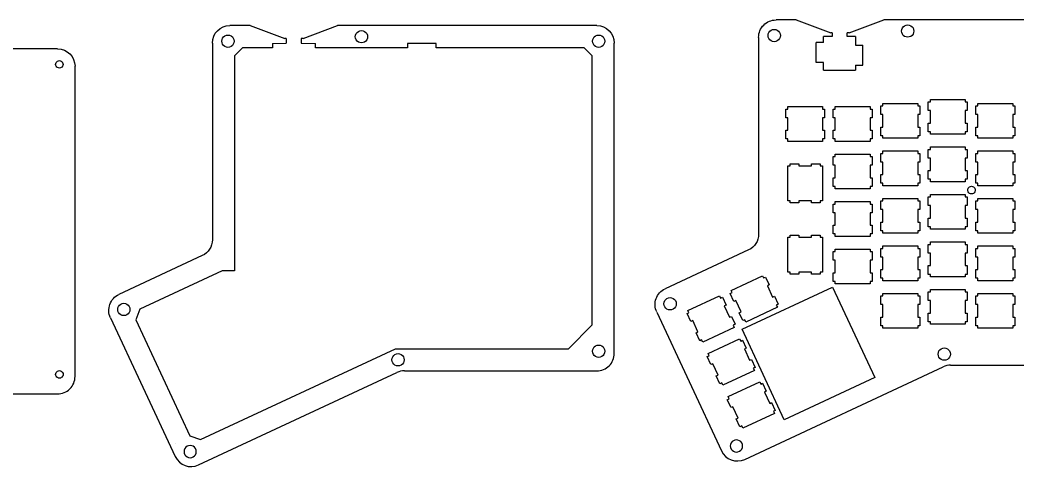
# Model space of a CAD drawing. Extents: x 20 to 1116, y 61 to 490.
# Drawn here: x 224.4 to 624, y 70.6 to 250.7 of the extents above; entities that cross this region are included whole.
import ezdxf

# ---------------------------------------------------------------- set-up
doc = ezdxf.new("R2010")
doc.units = 0
doc.layers.add('Layer_1', color=7, linetype='CONTINUOUS')

msp = doc.modelspace()

# ---------------------------------------------------------------- linework, layer by layer
at = {"layer": 'Layer_1', "color": 1}
for p, q in [((316.58021, 248.432384), (308.46721, 248.432384)), ((316.58021, 248.432384), (330.45991, 243.319364)), ((337.80331, 243.319364), (351.68301, 248.432384)), ((455.55401, 248.432384), (351.68301, 248.432384)), ((535.4874, 250.715798), (527.37444, 250.715698)), ((535.4874, 250.715798), (549.36709, 245.602778)), ((556.7105, 245.602778), (570.5902, 250.715798)), ((674.46124, 250.715698), (570.59024, 250.715698)), ((358.75958, 243.987384), (358.75958, 243.987384)), ((524.18354, 244.451828), (524.18354, 244.451828)), ((546.4242, 241.601998), (546.4242, 244.101998)), ((549.9242, 244.101998), (546.4242, 244.101998)), ((549.9242, 245.602778), (549.36709, 245.602778)), ((549.9242, 245.602778), (549.9242, 244.101998)), ((556.7105, 245.602778), (555.9242, 245.602778)), ((555.9242, 244.101998), (555.9242, 245.602778)), ((559.195, 244.101998), (555.9242, 244.101998)), ((559.195, 244.101998), (559.195, 240.559178)), ((577.66677, 246.270798), (577.66677, 246.270798)), ((301.46721, 241.432385), (301.46721, 162.54369)), ((305.27631, 242.168508), (305.27631, 242.168508)), ((325.6226, 241.320387), (331.017, 241.344387)), ((325.62261, 241.320384), (325.62261, 239.542384)), ((331.01702, 243.319364), (330.45991, 243.319364)), ((331.017, 243.319367), (331.017, 241.344387)), ((337.01701, 243.319367), (337.01701, 241.344387)), ((337.01701, 241.34439), (342.793, 241.32039)), ((337.80332, 243.319364), (337.01702, 243.319364)), ((342.79301, 239.542384), (342.79301, 241.320384)), ((391.15461, 241.320384), (379.64841, 241.320384)), ((379.64841, 241.320384), (379.64841, 239.542384)), ((391.15461, 239.542384), (391.15461, 241.320384)), ((453.82864, 242.168508), (453.82864, 242.168508)), ((462.55401, 117.00239), (462.55401, 241.432386)), ((520.37444, 243.715698), (520.37444, 164.82701)), ((543.42864, 233.642888), (543.42785, 241.601998)), ((546.4242, 241.601998), (543.42786, 241.601998)), ((559.195, 240.559178), (562.19134, 240.559178)), ((562.19055, 232.600068), (562.19134, 240.559178)), ((239.43384, 239.156886), (92.347042, 239.156886)), ((313.55761, 239.542384), (310.35721, 236.367384)), ((310.35721, 236.367384), (310.35721, 150.13439)), ((325.62261, 239.542384), (313.55761, 239.542384)), ((379.64841, 239.542384), (342.79301, 239.542384)), ((450.48901, 239.542384), (391.15461, 239.542384)), ((453.66401, 236.367384), (450.48901, 239.542384)), ((453.66401, 128.41739), (453.66401, 236.367384)), ((238.66996, 232.89301), (238.66996, 232.89301)), ((246.43384, 107.72689), (246.43384, 232.156887)), ((546.4242, 233.644808), (543.42864, 233.642808)), ((546.4242, 230.601998), (546.4242, 233.644808)), ((559.195, 232.601998), (559.195, 230.601998)), ((559.195, 232.601998), (562.19055, 232.599998)), ((546.42415, 230.601898), (559.19495, 230.601898)), ((532.0584, 215.968598), (546.0284, 215.968598)), ((532.0584, 214.988158), (532.0584, 215.968598)), ((546.0284, 215.968598), (546.0284, 214.988158)), ((551.1084, 215.968598), (565.0784, 215.968598)), ((551.1084, 214.988158), (551.1084, 215.968598)), ((565.0784, 215.968598), (565.0784, 214.988158)), ((569.3456, 212.760578), (569.3456, 216.260698)), ((569.3456, 216.260698), (570.1584, 216.260698)), ((570.1584, 217.241138), (584.1284, 217.241138)), ((570.1584, 216.260698), (570.1584, 217.241138)), ((584.1284, 217.241138), (584.1284, 216.260698)), ((584.1284, 216.260698), (584.9412, 216.260698)), ((584.9412, 216.260698), (584.9412, 212.760578)), ((588.3956, 214.358238), (588.3956, 217.858358)), ((588.3956, 217.858358), (589.2084, 217.858358)), ((589.2084, 218.838798), (603.1784, 218.838798)), ((589.2084, 217.858358), (589.2084, 218.838798)), ((603.1784, 218.838798), (603.1784, 217.858358)), ((603.1784, 217.858358), (603.9912, 217.858358)), ((603.9912, 217.858358), (603.9912, 214.358238)), ((607.4456, 212.760578), (607.4456, 216.260698)), ((607.4456, 216.260698), (608.2584, 216.260698)), ((608.2584, 217.241138), (622.2284, 217.241138)), ((608.2584, 216.260698), (608.2584, 217.241138)), ((622.2284, 217.241138), (622.2284, 216.260698)), ((622.2284, 216.260698), (623.0412, 216.260698)), ((623.0412, 216.260698), (623.0412, 212.760578)), ((531.2456, 211.488038), (531.2456, 214.988158)), ((531.2456, 214.988158), (532.0584, 214.988158)), ((546.0284, 214.988158), (546.8412, 214.988158)), ((546.8412, 214.988158), (546.8412, 211.488038)), ((550.2956, 211.488038), (550.2956, 214.988158)), ((550.2956, 214.988158), (551.1084, 214.988158)), ((565.0784, 214.988158), (565.8912, 214.988158)), ((565.8912, 214.988158), (565.8912, 211.488038)), ((570.1584, 212.760578), (569.3456, 212.760578)), ((570.1584, 207.751698), (570.1584, 212.760578)), ((584.9412, 212.760578), (584.1284, 212.760578)), ((584.1284, 212.760578), (584.1284, 207.751698)), ((589.2084, 214.358238), (588.3956, 214.358238)), ((589.2084, 209.349358), (589.2084, 214.358238)), ((603.9912, 214.358238), (603.1784, 214.358238)), ((603.1784, 214.358238), (603.1784, 209.349358)), ((608.2584, 212.760578), (607.4456, 212.760578)), ((608.2584, 207.751698), (608.2584, 212.760578)), ((623.0412, 212.760578), (622.2284, 212.760578)), ((622.2284, 212.760578), (622.2284, 207.751698)), ((532.0584, 211.488038), (531.2456, 211.488038)), ((532.0584, 206.479158), (532.0584, 211.488038)), ((546.8412, 211.488038), (546.0284, 211.488038)), ((546.0284, 211.488038), (546.0284, 206.479158)), ((551.1084, 211.488038), (550.2956, 211.488038)), ((551.1084, 206.479158), (551.1084, 211.488038)), ((565.8912, 211.488038), (565.0784, 211.488038)), ((565.0784, 211.488038), (565.0784, 206.479158)), ((588.3956, 205.849238), (588.3956, 209.349358)), ((588.3956, 209.349358), (589.2084, 209.349358)), ((603.1784, 209.349358), (603.9912, 209.349358)), ((603.9912, 209.349358), (603.9912, 205.849238)), ((531.2456, 202.979038), (531.2456, 206.479158)), ((531.2456, 206.479158), (532.0584, 206.479158)), ((546.0284, 206.479158), (546.8412, 206.479158)), ((546.8412, 206.479158), (546.8412, 202.979038)), ((550.2956, 202.979038), (550.2956, 206.479158)), ((550.2956, 206.479158), (551.1084, 206.479158)), ((565.0784, 206.479158), (565.8912, 206.479158)), ((565.8912, 206.479158), (565.8912, 202.979038)), ((569.3456, 204.251578), (569.3456, 207.751698)), ((569.3456, 207.751698), (570.1584, 207.751698)), ((570.1584, 204.251578), (569.3456, 204.251578)), ((570.1584, 203.271138), (570.1584, 204.251578)), ((584.1284, 207.751698), (584.9412, 207.751698)), ((584.9412, 204.251578), (584.1284, 204.251578)), ((584.1284, 204.251578), (584.1284, 203.271138)), ((584.9412, 207.751698), (584.9412, 204.251578)), ((589.2084, 205.849238), (588.3956, 205.849238)), ((589.2084, 204.868798), (589.2084, 205.849238)), ((603.1784, 204.868798), (589.2084, 204.868798)), ((603.9912, 205.849238), (603.1784, 205.849238)), ((603.1784, 205.849238), (603.1784, 204.868798)), ((607.4456, 204.251578), (607.4456, 207.751698)), ((607.4456, 207.751698), (608.2584, 207.751698)), ((608.2584, 204.251578), (607.4456, 204.251578)), ((608.2584, 203.271138), (608.2584, 204.251578)), ((622.2284, 207.751698), (623.0412, 207.751698)), ((623.0412, 204.251578), (622.2284, 204.251578)), ((622.2284, 204.251578), (622.2284, 203.271138)), ((623.0412, 207.751698), (623.0412, 204.251578)), ((532.0584, 202.979038), (531.2456, 202.979038)), ((532.0584, 201.998598), (532.0584, 202.979038)), ((546.0284, 201.998598), (532.0584, 201.998598)), ((546.8412, 202.979038), (546.0284, 202.979038)), ((546.0284, 202.979038), (546.0284, 201.998598)), ((551.1084, 202.979038), (550.2956, 202.979038)), ((551.1084, 201.998598), (551.1084, 202.979038)), ((565.0784, 201.998598), (551.1084, 201.998598)), ((565.8912, 202.979038), (565.0784, 202.979038)), ((565.0784, 202.979038), (565.0784, 201.998598)), ((584.1284, 203.271138), (570.1584, 203.271138)), ((622.2284, 203.271138), (608.2584, 203.271138)), ((550.2956, 192.44058), (550.2956, 195.9407)), ((550.2956, 195.9407), (551.1084, 195.9407)), ((551.1084, 196.92114), (565.0784, 196.92114)), ((551.1084, 195.9407), (551.1084, 196.92114)), ((565.0784, 196.92114), (565.0784, 195.9407)), ((565.0784, 195.9407), (565.8912, 195.9407)), ((565.8912, 195.9407), (565.8912, 192.44058)), ((569.3456, 193.71058), (569.3456, 197.210698)), ((569.3456, 197.210698), (570.1584, 197.210698)), ((570.1584, 198.191138), (584.1284, 198.191138)), ((570.1584, 197.210698), (570.1584, 198.191138)), ((584.1284, 198.191138), (584.1284, 197.210698)), ((584.1284, 197.210698), (584.9412, 197.210698)), ((584.9412, 197.210698), (584.9412, 193.71058)), ((588.3956, 195.30824), (588.3956, 198.808358)), ((588.3956, 198.808358), (589.2084, 198.808358)), ((589.2084, 199.788798), (603.1784, 199.788798)), ((589.2084, 198.808358), (589.2084, 199.788798)), ((603.1784, 199.788798), (603.1784, 198.808358)), ((603.1784, 198.808358), (603.9912, 198.808358)), ((603.9912, 198.808358), (603.9912, 195.30824)), ((607.4456, 193.71058), (607.4456, 197.210698)), ((607.4456, 197.210698), (608.2584, 197.210698)), ((608.2584, 198.191138), (622.2284, 198.191138)), ((608.2584, 197.210698), (608.2584, 198.191138)), ((622.2284, 198.191138), (622.2284, 197.210698)), ((622.2284, 197.210698), (623.0412, 197.210698)), ((623.0412, 197.210698), (623.0412, 193.71058)), ((532.0584, 178.18864), (532.0584, 192.15864)), ((532.0584, 192.15864), (533.03884, 192.15864)), ((533.03884, 192.15864), (533.03884, 192.97144)), ((533.03884, 192.97144), (536.53896, 192.97144)), ((536.53896, 192.97144), (536.53896, 192.15864)), ((536.53896, 192.15864), (541.54784, 192.15864)), ((541.54784, 192.15864), (541.54784, 192.97144)), ((541.54784, 192.97144), (545.04796, 192.97144)), ((545.04796, 192.97144), (545.04796, 192.15864)), ((545.04796, 192.15864), (546.0284, 192.15864)), ((546.0284, 192.15864), (546.0284, 178.18864)), ((551.1084, 192.44058), (550.2956, 192.44058)), ((551.1084, 187.4317), (551.1084, 192.44058)), ((565.8912, 192.44058), (565.0784, 192.44058)), ((565.0784, 192.44058), (565.0784, 187.4317)), ((570.1584, 193.71058), (569.3456, 193.71058)), ((570.1584, 188.7017), (570.1584, 193.71058)), ((584.9412, 193.71058), (584.1284, 193.71058)), ((584.1284, 193.71058), (584.1284, 188.7017)), ((589.2084, 195.30824), (588.3956, 195.30824)), ((589.2084, 190.29936), (589.2084, 195.30824)), ((603.9912, 195.30824), (603.1784, 195.30824)), ((603.1784, 195.30824), (603.1784, 190.29936)), ((608.2584, 193.71058), (607.4456, 193.71058)), ((608.2584, 188.7017), (608.2584, 193.71058)), ((623.0412, 193.71058), (622.2284, 193.71058)), ((622.2284, 193.71058), (622.2284, 188.7017)), ((569.3456, 185.20158), (569.3456, 188.7017)), ((569.3456, 188.7017), (570.1584, 188.7017)), ((584.1284, 188.7017), (584.9412, 188.7017)), ((584.9412, 188.7017), (584.9412, 185.20158)), ((588.3956, 186.79924), (588.3956, 190.29936)), ((588.3956, 190.29936), (589.2084, 190.29936)), ((603.1784, 190.29936), (603.9912, 190.29936)), ((603.9912, 190.29936), (603.9912, 186.79924)), ((607.4456, 185.20158), (607.4456, 188.7017)), ((607.4456, 188.7017), (608.2584, 188.7017)), ((622.2284, 188.7017), (623.0412, 188.7017)), ((623.0412, 188.7017), (623.0412, 185.20158)), ((550.2956, 183.93158), (550.2956, 187.4317)), ((550.2956, 187.4317), (551.1084, 187.4317)), ((551.1084, 183.93158), (550.2956, 183.93158)), ((551.1084, 182.95114), (551.1084, 183.93158)), ((565.0784, 187.4317), (565.8912, 187.4317)), ((565.8912, 183.93158), (565.0784, 183.93158)), ((565.0784, 183.93158), (565.0784, 182.95114)), ((565.8912, 187.4317), (565.8912, 183.93158)), ((570.1584, 185.20158), (569.3456, 185.20158)), ((570.1584, 184.22114), (570.1584, 185.20158)), ((584.1284, 184.22114), (570.1584, 184.22114)), ((584.9412, 185.20158), (584.1284, 185.20158)), ((584.1284, 185.20158), (584.1284, 184.22114)), ((589.2084, 186.79924), (588.3956, 186.79924)), ((589.2084, 185.8188), (589.2084, 186.79924)), ((603.1784, 185.8188), (589.2084, 185.8188)), ((603.9912, 186.79924), (603.1784, 186.79924)), ((603.1784, 186.79924), (603.1784, 185.8188)), ((608.2584, 185.20158), (607.4456, 185.20158)), ((608.2584, 184.22114), (608.2584, 185.20158)), ((622.2284, 184.22114), (608.2584, 184.22114)), ((623.0412, 185.20158), (622.2284, 185.20158)), ((622.2284, 185.20158), (622.2284, 184.22114)), ((565.0784, 182.95114), (551.1084, 182.95114)), ((589.2084, 180.7388), (603.1784, 180.7388)), ((589.2084, 179.75836), (589.2084, 180.7388)), ((603.1784, 180.7388), (603.1784, 179.75836)), ((604.169, 182.4914), (604.169, 182.4914)), ((533.03884, 178.18864), (532.0584, 178.18864)), ((533.03884, 177.37584), (533.03884, 178.18864)), ((536.53896, 177.37584), (533.03884, 177.37584)), ((541.54784, 178.18864), (536.53896, 178.18864)), ((536.53896, 178.18864), (536.53896, 177.37584)), ((541.54784, 177.37584), (541.54784, 178.18864)), ((545.04796, 177.37584), (541.54784, 177.37584)), ((546.0284, 178.18864), (545.04796, 178.18864)), ((545.04796, 178.18864), (545.04796, 177.37584)), ((550.2956, 173.39058), (550.2956, 176.8907)), ((550.2956, 176.8907), (551.1084, 176.8907)), ((551.1084, 177.87114), (565.0784, 177.87114)), ((551.1084, 176.8907), (551.1084, 177.87114)), ((565.0784, 177.87114), (565.0784, 176.8907)), ((565.0784, 176.8907), (565.8912, 176.8907)), ((565.8912, 176.8907), (565.8912, 173.39058)), ((569.3456, 174.66058), (569.3456, 178.1607)), ((569.3456, 178.1607), (570.1584, 178.1607)), ((570.1584, 179.14114), (584.1284, 179.14114)), ((570.1584, 178.1607), (570.1584, 179.14114)), ((584.1284, 179.14114), (584.1284, 178.1607)), ((584.1284, 178.1607), (584.9412, 178.1607)), ((584.9412, 178.1607), (584.9412, 174.66058)), ((588.3956, 176.25824), (588.3956, 179.75836)), ((588.3956, 179.75836), (589.2084, 179.75836)), ((589.2084, 176.25824), (588.3956, 176.25824)), ((589.2084, 171.24936), (589.2084, 176.25824)), ((603.1784, 179.75836), (603.9912, 179.75836)), ((603.9912, 176.25824), (603.1784, 176.25824)), ((603.1784, 176.25824), (603.1784, 171.24936)), ((603.9912, 179.75836), (603.9912, 176.25824)), ((607.4456, 174.66058), (607.4456, 178.1607)), ((607.4456, 178.1607), (608.2584, 178.1607)), ((608.2584, 179.14114), (622.2284, 179.14114)), ((608.2584, 178.1607), (608.2584, 179.14114)), ((622.2284, 179.14114), (622.2284, 178.1607)), ((622.2284, 178.1607), (623.0412, 178.1607)), ((623.0412, 178.1607), (623.0412, 174.66058)), ((551.1084, 173.39058), (550.2956, 173.39058)), ((551.1084, 168.3817), (551.1084, 173.39058)), ((565.8912, 173.39058), (565.0784, 173.39058)), ((565.0784, 173.39058), (565.0784, 168.3817)), ((570.1584, 174.66058), (569.3456, 174.66058)), ((570.1584, 169.6517), (570.1584, 174.66058)), ((584.9412, 174.66058), (584.1284, 174.66058)), ((584.1284, 174.66058), (584.1284, 169.6517)), ((608.2584, 174.66058), (607.4456, 174.66058)), ((608.2584, 169.6517), (608.2584, 174.66058)), ((623.0412, 174.66058), (622.2284, 174.66058)), ((622.2284, 174.66058), (622.2284, 169.6517)), ((550.2956, 164.88158), (550.2956, 168.3817)), ((550.2956, 168.3817), (551.1084, 168.3817)), ((565.0784, 168.3817), (565.8912, 168.3817)), ((565.8912, 168.3817), (565.8912, 164.88158)), ((569.3456, 166.15158), (569.3456, 169.6517)), ((569.3456, 169.6517), (570.1584, 169.6517)), ((584.1284, 169.6517), (584.9412, 169.6517)), ((584.9412, 169.6517), (584.9412, 166.15158)), ((588.3956, 167.74924), (588.3956, 171.24936)), ((588.3956, 171.24936), (589.2084, 171.24936)), ((603.1784, 171.24936), (603.9912, 171.24936)), ((603.9912, 171.24936), (603.9912, 167.74924)), ((607.4456, 166.15158), (607.4456, 169.6517)), ((607.4456, 169.6517), (608.2584, 169.6517)), ((622.2284, 169.6517), (623.0412, 169.6517)), ((623.0412, 169.6517), (623.0412, 166.15158)), ((533.03884, 163.58364), (533.03884, 164.39644)), ((533.03884, 164.39644), (536.53896, 164.39644)), ((536.53896, 164.39644), (536.53896, 163.58364)), ((541.54784, 163.58364), (541.54784, 164.39644)), ((541.54784, 164.39644), (545.04796, 164.39644)), ((545.04796, 164.39644), (545.04796, 163.58364)), ((551.1084, 164.88158), (550.2956, 164.88158)), ((551.1084, 163.90114), (551.1084, 164.88158)), ((565.0784, 163.90114), (551.1084, 163.90114)), ((565.8912, 164.88158), (565.0784, 164.88158)), ((565.0784, 164.88158), (565.0784, 163.90114)), ((570.1584, 166.15158), (569.3456, 166.15158)), ((570.1584, 165.17114), (570.1584, 166.15158)), ((584.1284, 165.17114), (570.1584, 165.17114)), ((584.9412, 166.15158), (584.1284, 166.15158)), ((584.1284, 166.15158), (584.1284, 165.17114)), ((589.2084, 167.74924), (588.3956, 167.74924)), ((589.2084, 166.7688), (589.2084, 167.74924)), ((603.1784, 166.7688), (589.2084, 166.7688)), ((603.9912, 167.74924), (603.1784, 167.74924)), ((603.1784, 167.74924), (603.1784, 166.7688)), ((608.2584, 166.15158), (607.4456, 166.15158)), ((608.2584, 165.17114), (608.2584, 166.15158)), ((622.2284, 165.17114), (608.2584, 165.17114)), ((623.0412, 166.15158), (622.2284, 166.15158)), ((622.2284, 166.15158), (622.2284, 165.17114)), ((532.0584, 149.61364), (532.0584, 163.58364)), ((532.0584, 163.58364), (533.03884, 163.58364)), ((536.53896, 163.58364), (541.54784, 163.58364)), ((545.04796, 163.58364), (546.0284, 163.58364)), ((546.0284, 163.58364), (546.0284, 149.61364)), ((570.1584, 160.09114), (584.1284, 160.09114)), ((570.1584, 159.1107), (570.1584, 160.09114)), ((584.1284, 160.09114), (584.1284, 159.1107)), ((588.3956, 157.20824), (588.3956, 160.70836)), ((588.3956, 160.70836), (589.2084, 160.70836)), ((589.2084, 161.6888), (603.1784, 161.6888)), ((589.2084, 160.70836), (589.2084, 161.6888)), ((603.1784, 161.6888), (603.1784, 160.70836)), ((603.1784, 160.70836), (603.9912, 160.70836)), ((603.9912, 160.70836), (603.9912, 157.20824)), ((608.2584, 160.09114), (622.2284, 160.09114)), ((608.2584, 159.1107), (608.2584, 160.09114)), ((622.2284, 160.09114), (622.2284, 159.1107)), ((297.42533, 156.19944), (264.0151, 140.62132)), ((516.33256, 158.48276), (482.92233, 142.90464)), ((550.2956, 154.34058), (550.2956, 157.8407)), ((550.2956, 157.8407), (551.1084, 157.8407)), ((551.1084, 158.82114), (565.0784, 158.82114)), ((551.1084, 157.8407), (551.1084, 158.82114)), ((565.0784, 158.82114), (565.0784, 157.8407)), ((565.0784, 157.8407), (565.8912, 157.8407)), ((565.8912, 157.8407), (565.8912, 154.34058)), ((569.3456, 155.61058), (569.3456, 159.1107)), ((569.3456, 159.1107), (570.1584, 159.1107)), ((584.1284, 159.1107), (584.9412, 159.1107)), ((584.9412, 159.1107), (584.9412, 155.61058)), ((589.2084, 157.20824), (588.3956, 157.20824)), ((589.2084, 152.19936), (589.2084, 157.20824)), ((603.9912, 157.20824), (603.1784, 157.20824)), ((603.1784, 157.20824), (603.1784, 152.19936)), ((607.4456, 155.61058), (607.4456, 159.1107)), ((607.4456, 159.1107), (608.2584, 159.1107)), ((622.2284, 159.1107), (623.0412, 159.1107)), ((623.0412, 159.1107), (623.0412, 155.61058)), ((551.1084, 154.34058), (550.2956, 154.34058)), ((551.1084, 149.3317), (551.1084, 154.34058)), ((565.8912, 154.34058), (565.0784, 154.34058)), ((565.0784, 154.34058), (565.0784, 149.3317)), ((570.1584, 155.61058), (569.3456, 155.61058)), ((570.1584, 150.6017), (570.1584, 155.61058)), ((584.9412, 155.61058), (584.1284, 155.61058)), ((584.1284, 155.61058), (584.1284, 150.6017)), ((588.3956, 148.69924), (588.3956, 152.19936)), ((588.3956, 152.19936), (589.2084, 152.19936)), ((603.1784, 152.19936), (603.9912, 152.19936)), ((603.9912, 152.19936), (603.9912, 148.69924)), ((608.2584, 155.61058), (607.4456, 155.61058)), ((608.2584, 150.6017), (608.2584, 155.61058)), ((623.0412, 155.61058), (622.2284, 155.61058)), ((622.2284, 155.61058), (622.2284, 150.6017)), ((305.45501, 150.13439), (272.36389, 134.70389)), ((310.35721, 150.13439), (305.45501, 150.13439)), ((509.33302, 142.24256), (521.99492, 148.14806)), ((521.99492, 148.14806), (522.40894, 147.25906)), ((533.03884, 149.61364), (532.0584, 149.61364)), ((533.03884, 148.80084), (533.03884, 149.61364)), ((536.53896, 148.80084), (533.03884, 148.80084)), ((541.54784, 149.61364), (536.53896, 149.61364)), ((536.53896, 149.61364), (536.53896, 148.80084)), ((541.54784, 148.80084), (541.54784, 149.61364)), ((545.04796, 148.80084), (541.54784, 148.80084)), ((546.0284, 149.61364), (545.04796, 149.61364)), ((545.04796, 149.61364), (545.04796, 148.80084)), ((550.2956, 145.83158), (550.2956, 149.3317)), ((550.2956, 149.3317), (551.1084, 149.3317)), ((565.0784, 149.3317), (565.8912, 149.3317)), ((565.8912, 149.3317), (565.8912, 145.83158)), ((569.3456, 147.10158), (569.3456, 150.6017)), ((569.3456, 150.6017), (570.1584, 150.6017)), ((584.1284, 150.6017), (584.9412, 150.6017)), ((584.9412, 150.6017), (584.9412, 147.10158)), ((589.2084, 148.69924), (588.3956, 148.69924)), ((589.2084, 147.7188), (589.2084, 148.69924)), ((603.9912, 148.69924), (603.1784, 148.69924)), ((603.1784, 148.69924), (603.1784, 147.7188)), ((607.4456, 147.10158), (607.4456, 150.6017)), ((607.4456, 150.6017), (608.2584, 150.6017)), ((622.2284, 150.6017), (623.0412, 150.6017)), ((623.0412, 150.6017), (623.0412, 147.10158)), ((522.40894, 147.25906), (523.14554, 147.60196)), ((523.14554, 147.60196), (524.62636, 144.4295)), ((524.62636, 144.4295), (523.88976, 144.0866)), ((523.88976, 144.0866), (526.00558, 139.54762)), ((551.1084, 145.83158), (550.2956, 145.83158)), ((551.1084, 144.85114), (551.1084, 145.83158)), ((565.0784, 144.85114), (551.1084, 144.85114)), ((565.8912, 145.83158), (565.0784, 145.83158)), ((565.0784, 145.83158), (565.0784, 144.85114)), ((570.1584, 147.10158), (569.3456, 147.10158)), ((570.1584, 146.12114), (570.1584, 147.10158)), ((584.1284, 146.12114), (570.1584, 146.12114)), ((584.9412, 147.10158), (584.1284, 147.10158)), ((584.1284, 147.10158), (584.1284, 146.12114)), ((603.1784, 147.7188), (589.2084, 147.7188)), ((608.2584, 147.10158), (607.4456, 147.10158)), ((608.2584, 146.12114), (608.2584, 147.10158)), ((622.2284, 146.12114), (608.2584, 146.12114)), ((623.0412, 147.10158), (622.2284, 147.10158)), ((622.2284, 147.10158), (622.2284, 146.12114)), ((492.06864, 134.1933), (504.73054, 140.0988)), ((504.73054, 140.0988), (505.14456, 139.2098)), ((509.01298, 141.01066), (509.74958, 141.35356)), ((510.49126, 137.8382), (509.01298, 141.01066)), ((509.74958, 141.35356), (509.33302, 142.24256)), ((513.788325, 126.658971), (550.040636, 143.563701)), ((526.00558, 139.54762), (526.74218, 139.89052)), ((526.74218, 139.89052), (528.22046, 136.71806)), ((550.040636, 143.563701), (566.945367, 107.31139)), ((569.3456, 136.56058), (569.3456, 140.0607)), ((569.3456, 140.0607), (570.1584, 140.0607)), ((570.1584, 141.04114), (584.1284, 141.04114)), ((570.1584, 140.0607), (570.1584, 141.04114)), ((584.1284, 141.04114), (584.1284, 140.0607)), ((584.1284, 140.0607), (584.9412, 140.0607)), ((584.9412, 140.0607), (584.9412, 136.56058)), ((588.3956, 138.15824), (588.3956, 141.65836)), ((588.3956, 141.65836), (589.2084, 141.65836)), ((589.2084, 142.6388), (603.1784, 142.6388)), ((589.2084, 141.65836), (589.2084, 142.6388)), ((603.1784, 142.6388), (603.1784, 141.65836)), ((603.1784, 141.65836), (603.9912, 141.65836)), ((603.9912, 141.65836), (603.9912, 138.15824)), ((607.4456, 136.56058), (607.4456, 140.0607)), ((607.4456, 140.0607), (608.2584, 140.0607)), ((608.2584, 141.04114), (622.2284, 141.04114)), ((608.2584, 140.0607), (608.2584, 141.04114)), ((622.2284, 141.04114), (622.2284, 140.0607)), ((622.2284, 140.0607), (623.0412, 140.0607)), ((623.0412, 140.0607), (623.0412, 136.56058)), ((482.44158, 136.91619), (482.44158, 136.91619)), ((505.14456, 139.2098), (505.88116, 139.5527)), ((505.88116, 139.5527), (507.36198, 136.38024)), ((507.36198, 136.38024), (506.62538, 136.03734)), ((506.62538, 136.03734), (508.7412, 131.49836)), ((511.22786, 138.1811), (510.49126, 137.8382)), ((513.34368, 133.64212), (511.22786, 138.1811)), ((528.22046, 136.71806), (527.48386, 136.37516)), ((527.48386, 136.37516), (527.90042, 135.48616)), ((570.1584, 136.56058), (569.3456, 136.56058)), ((570.1584, 131.5517), (570.1584, 136.56058)), ((584.9412, 136.56058), (584.1284, 136.56058)), ((584.1284, 136.56058), (584.1284, 131.5517)), ((589.2084, 138.15824), (588.3956, 138.15824)), ((589.2084, 133.14936), (589.2084, 138.15824)), ((603.9912, 138.15824), (603.1784, 138.15824)), ((603.1784, 138.15824), (603.1784, 133.14936)), ((608.2584, 136.56058), (607.4456, 136.56058)), ((608.2584, 131.5517), (608.2584, 136.56058)), ((623.0412, 136.56058), (622.2284, 136.56058)), ((622.2284, 136.56058), (622.2284, 131.5517)), ((263.53435, 134.63287), (263.53435, 134.63287)), ((272.36389, 134.70389), (270.82719, 130.48495)), ((479.5351, 133.57418), (505.49949, 77.8929)), ((491.7486, 132.9614), (492.4852, 133.3043)), ((493.22688, 129.78894), (491.7486, 132.9614)), ((492.4852, 133.3043), (492.06864, 134.1933)), ((512.60708, 133.29922), (513.34368, 133.64212)), ((514.0879, 130.12676), (512.60708, 133.29922)), ((527.90042, 135.48616), (515.23852, 129.58066)), ((588.3956, 129.64924), (588.3956, 133.14936)), ((588.3956, 133.14936), (589.2084, 133.14936)), ((603.1784, 133.14936), (603.9912, 133.14936)), ((603.9912, 133.14936), (603.9912, 129.64924)), ((260.62905, 131.31876), (286.59344, 75.63748)), ((270.82719, 130.48495), (292.51117, 83.98263)), ((444.13901, 118.89239), (453.66401, 128.41739)), ((493.96348, 130.13184), (493.22688, 129.78894)), ((496.0793, 125.59286), (493.96348, 130.13184)), ((508.7412, 131.49836), (509.4778, 131.84126)), ((509.4778, 131.84126), (510.95608, 128.6688)), ((510.95608, 128.6688), (510.21948, 128.3259)), ((510.21948, 128.3259), (510.63604, 127.4369)), ((514.8245, 130.46966), (514.0879, 130.12676)), ((515.23852, 129.58066), (514.8245, 130.46966)), ((569.3456, 128.05158), (569.3456, 131.5517)), ((569.3456, 131.5517), (570.1584, 131.5517)), ((570.1584, 128.05158), (569.3456, 128.05158)), ((570.1584, 127.07114), (570.1584, 128.05158)), ((584.1284, 131.5517), (584.9412, 131.5517)), ((584.9412, 128.05158), (584.1284, 128.05158)), ((584.1284, 128.05158), (584.1284, 127.07114)), ((584.9412, 131.5517), (584.9412, 128.05158)), ((589.2084, 129.64924), (588.3956, 129.64924)), ((589.2084, 128.6688), (589.2084, 129.64924)), ((603.1784, 128.6688), (589.2084, 128.6688)), ((603.9912, 129.64924), (603.1784, 129.64924)), ((603.1784, 129.64924), (603.1784, 128.6688)), ((607.4456, 128.05158), (607.4456, 131.5517)), ((607.4456, 131.5517), (608.2584, 131.5517)), ((608.2584, 128.05158), (607.4456, 128.05158)), ((608.2584, 127.07114), (608.2584, 128.05158)), ((622.2284, 131.5517), (623.0412, 131.5517)), ((623.0412, 128.05158), (622.2284, 128.05158)), ((622.2284, 128.05158), (622.2284, 127.07114)), ((623.0412, 131.5517), (623.0412, 128.05158)), ((495.3427, 125.24996), (496.0793, 125.59286)), ((496.82352, 122.0775), (495.3427, 125.24996)), ((510.63604, 127.4369), (497.97414, 121.5314)), ((530.693055, 90.406659), (513.788325, 126.658971)), ((584.1284, 127.07114), (570.1584, 127.07114)), ((622.2284, 127.07114), (608.2584, 127.07114)), ((497.56012, 122.4204), (496.82352, 122.0775)), ((497.97414, 121.5314), (497.56012, 122.4204)), ((500.1179, 116.92892), (512.7798, 122.83442)), ((512.7798, 122.83442), (513.19382, 121.94542)), ((513.19382, 121.94542), (513.93042, 122.28832)), ((513.93042, 122.28832), (515.41124, 119.11586)), ((296.73011, 82.44847), (374.89861, 118.89239)), ((374.89861, 118.89239), (444.13901, 118.89239)), ((453.8306, 117.85376), (453.8306, 117.85376)), ((499.79786, 115.69702), (500.53446, 116.03992)), ((500.53446, 116.03992), (500.1179, 116.92892)), ((515.41124, 119.11586), (514.67464, 118.77296)), ((514.67464, 118.77296), (516.79046, 114.23398)), ((592.33023, 116.7307), (592.33023, 116.7307)), ((373.423, 114.44739), (373.423, 114.44739)), ((501.27614, 112.52456), (499.79786, 115.69702)), ((502.01274, 112.86746), (501.27614, 112.52456)), ((504.12856, 108.32848), (502.01274, 112.86746)), ((516.79046, 114.23398), (517.52706, 114.57688)), ((517.52706, 114.57688), (519.00534, 111.40442)), ((597.32726, 112.25781), (674.46005, 112.25781)), ((238.66997, 108.57826), (238.66997, 108.57826)), ((295.89542, 72.25139), (375.4634, 109.34678)), ((378.42121, 110.00239), (455.554, 110.00239)), ((503.39196, 107.98558), (504.12856, 108.32848)), ((504.87278, 104.81312), (503.39196, 107.98558)), ((518.6853, 110.17252), (506.0234, 104.26702)), ((514.80147, 74.50682), (594.36945, 111.6022)), ((519.00534, 111.40442), (518.26874, 111.06152)), ((518.26874, 111.06152), (518.6853, 110.17252)), ((505.60938, 105.15602), (504.87278, 104.81312)), ((506.0234, 104.26702), (505.60938, 105.15602)), ((508.1697, 99.662), (520.8316, 105.5675)), ((520.8316, 105.5675), (521.24562, 104.6785)), ((521.24562, 104.6785), (521.98222, 105.0214)), ((521.98222, 105.0214), (523.46304, 101.84894)), ((566.945367, 107.31139), (530.693055, 90.406659)), ((162.30105, 100.72689), (239.43384, 100.72689)), ((523.46304, 101.84894), (522.72644, 101.50604)), ((522.72644, 101.50604), (524.84226, 96.96705)), ((507.84966, 98.43009), (508.58626, 98.77299)), ((509.32794, 95.25763), (507.84966, 98.43009)), ((508.58626, 98.77299), (508.1697, 99.662)), ((524.84226, 96.96705), (525.57886, 97.30995)), ((525.57886, 97.30995), (527.05714, 94.13749)), ((510.06454, 95.60053), (509.32794, 95.25763)), ((512.18036, 91.06155), (510.06454, 95.60053)), ((526.7371, 92.90559), (514.0752, 87.00009)), ((527.05714, 94.13749), (526.32054, 93.79459)), ((526.32054, 93.79459), (526.7371, 92.90559)), ((511.44376, 90.71865), (512.18036, 91.06155)), ((512.92458, 87.54619), (511.44376, 90.71865)), ((292.51117, 83.98263), (296.73011, 82.44847)), ((513.66118, 87.88909), (512.92458, 87.54619)), ((514.0752, 87.00009), (513.66118, 87.88909)), ((286.55401, 80.7344), (286.55401, 80.7344)), ((286.55401, 80.7344), (286.55401, 80.7344)), ((286.55401, 80.7344), (286.55401, 80.7344)), ((295.0429, 77.61679), (295.0429, 77.61679)), ((513.94895, 79.87222), (513.94895, 79.87222))]:
    msp.add_line(p, q, dxfattribs=at)
for points in [[(301.46721, 241.432385), (301.467211, 245.298378), (304.601217, 248.432384), (308.46721, 248.432384)], [(455.55401, 248.432384), (459.420003, 248.432384), (462.55401, 245.298378), (462.55401, 241.432385)], [(520.37444, 243.715698), (520.37444, 245.572214), (521.111938, 247.352691), (522.424693, 248.665446)], [(522.424693, 248.665446), (523.737447, 249.9782), (525.517925, 250.715698), (527.37444, 250.715698)], [(577.66677, 246.270798), (577.664361, 247.151678), (578.132923, 247.966677), (578.895388, 248.407814)], [(578.895388, 248.407814), (579.657854, 248.848951), (580.597946, 248.848951), (581.360412, 248.407814)], [(581.360412, 248.407814), (582.122877, 247.966677), (582.591439, 247.151678), (582.58903, 246.270798)], [(305.27631, 242.168508), (305.273901, 243.049388), (305.742463, 243.864387), (306.504928, 244.305524)], [(306.504928, 244.305524), (307.267394, 244.746661), (308.207486, 244.746661), (308.969952, 244.305524)], [(308.969952, 244.305524), (309.732417, 243.864387), (310.200979, 243.049388), (310.19857, 242.168508)], [(358.75958, 243.987384), (358.757171, 244.868264), (359.225733, 245.683263), (359.988198, 246.1244)], [(359.988198, 241.850368), (359.225733, 242.291505), (358.757171, 243.106504), (358.75958, 243.987384)], [(359.988198, 246.1244), (360.750664, 246.565537), (361.690756, 246.565537), (362.453222, 246.1244)], [(362.453222, 246.1244), (363.215687, 245.683263), (363.684249, 244.868264), (363.68184, 243.987384)], [(363.68184, 243.987384), (363.684249, 243.106504), (363.215687, 242.291505), (362.453222, 241.850368)], [(453.82864, 242.168508), (453.827437, 243.048715), (454.296331, 243.862575), (455.058413, 244.303027)], [(455.058413, 244.303027), (455.820494, 244.743478), (456.759766, 244.743478), (457.521847, 244.303027)], [(457.521847, 244.303027), (458.283929, 243.862575), (458.752823, 243.048715), (458.75162, 242.168508)], [(524.18354, 244.451828), (524.181131, 245.332708), (524.649693, 246.147707), (525.412158, 246.588844)], [(525.412158, 242.314812), (524.649693, 242.755949), (524.181131, 243.570948), (524.18354, 244.451828)], [(525.412158, 246.588844), (526.174624, 247.029981), (527.114716, 247.029981), (527.877182, 246.588844)], [(527.877182, 246.588844), (528.639647, 246.147707), (529.108209, 245.332708), (529.1058, 244.451828)], [(529.1058, 244.451828), (529.108209, 243.570948), (528.639647, 242.755949), (527.877182, 242.314812)], [(578.895388, 244.133782), (578.132923, 244.574919), (577.664361, 245.389918), (577.66677, 246.270798)], [(581.360412, 244.133782), (580.597946, 243.692645), (579.657854, 243.692645), (578.895388, 244.133782)], [(582.58903, 246.270798), (582.591439, 245.389918), (582.122877, 244.574919), (581.360412, 244.133782)], [(306.504928, 240.031492), (305.742463, 240.472629), (305.273901, 241.287628), (305.27631, 242.168508)], [(308.969952, 240.031492), (308.207486, 239.590355), (307.267394, 239.590355), (306.504928, 240.031492)], [(310.19857, 242.168508), (310.200979, 241.287628), (309.732417, 240.472629), (308.969952, 240.031492)], [(362.453222, 241.850368), (361.690756, 241.409231), (360.750664, 241.409231), (359.988198, 241.850368)], [(455.058413, 240.033989), (454.296331, 240.474441), (453.827437, 241.288301), (453.82864, 242.168508)], [(457.521847, 240.033989), (456.759766, 239.593538), (455.820494, 239.593538), (455.058413, 240.033989)], [(458.75162, 242.168508), (458.752823, 241.288301), (458.283929, 240.474441), (457.521847, 240.033989)], [(527.877182, 242.314812), (527.114716, 241.873675), (526.174624, 241.873675), (525.412158, 242.314812)], [(239.43384, 239.156886), (243.299833, 239.156886), (246.43384, 236.02288), (246.43384, 232.156887)], [(238.66996, 232.89301), (238.66948, 233.429228), (238.955274, 233.924919), (239.419572, 234.193167)], [(239.419572, 231.592853), (238.955274, 231.861101), (238.66948, 232.356792), (238.66996, 232.89301)], [(239.419572, 234.193167), (239.883871, 234.461414), (240.456049, 234.461414), (240.920348, 234.193167)], [(240.920348, 234.193167), (241.384646, 233.924919), (241.67044, 233.429228), (241.66996, 232.89301)], [(241.66996, 232.89301), (241.67044, 232.356792), (241.384646, 231.861101), (240.920348, 231.592853)], [(240.920348, 231.592853), (240.456049, 231.324606), (239.883871, 231.324606), (239.419572, 231.592853)], [(604.931, 183.811223), (605.402527, 184.083459), (605.983473, 184.083459), (606.455, 183.811223)], [(604.169, 182.4914), (604.169, 183.035873), (604.459473, 183.538986), (604.931, 183.811223)], [(604.931, 181.171577), (604.459473, 181.443814), (604.169, 181.946927), (604.169, 182.4914)], [(606.455, 181.171577), (605.983473, 180.899341), (605.402527, 180.899341), (604.931, 181.171577)], [(606.455, 183.811223), (606.926527, 183.538986), (607.217, 183.035873), (607.217, 182.4914)], [(607.217, 182.4914), (607.217, 181.946927), (606.926527, 181.443814), (606.455, 181.171577)], [(520.37444, 164.82701), (520.374439, 162.106509), (518.798209, 159.632413), (516.33256, 158.48276)], [(301.46721, 162.54369), (301.467209, 159.823189), (299.890979, 157.349093), (297.42533, 156.19944)], [(260.395411, 136.671329), (261.030421, 138.415905), (262.332466, 139.836764), (264.0151, 140.62132)], [(479.302641, 138.954649), (479.937651, 140.699225), (481.239696, 142.120084), (482.92233, 142.90464)], [(260.62905, 131.31876), (259.844443, 133.00137), (259.7604, 134.926752), (260.395411, 136.671329)], [(263.53435, 134.63287), (263.531941, 135.51375), (264.000503, 136.328749), (264.762968, 136.769886)], [(264.762968, 136.769886), (265.525434, 137.211023), (266.465526, 137.211023), (267.227992, 136.769886)], [(267.227992, 136.769886), (267.990457, 136.328749), (268.459019, 135.51375), (268.45661, 134.63287)], [(479.53628, 133.60208), (478.751673, 135.28469), (478.66763, 137.210072), (479.302641, 138.954649)], [(482.44158, 136.91619), (482.439171, 137.79707), (482.907733, 138.612069), (483.670198, 139.053206)], [(483.670198, 134.779174), (482.907733, 135.220311), (482.439171, 136.03531), (482.44158, 136.91619)], [(483.670198, 139.053206), (484.432664, 139.494343), (485.372756, 139.494343), (486.135222, 139.053206)], [(486.135222, 139.053206), (486.897687, 138.612069), (487.366249, 137.79707), (487.36384, 136.91619)], [(487.36384, 136.91619), (487.366249, 136.03531), (486.897687, 135.220311), (486.135222, 134.779174)], [(264.762968, 132.495854), (264.000503, 132.936991), (263.531941, 133.75199), (263.53435, 134.63287)], [(267.227992, 132.495854), (266.465526, 132.054717), (265.525434, 132.054717), (264.762968, 132.495854)], [(268.45661, 134.63287), (268.459019, 133.75199), (267.990457, 132.936991), (267.227992, 132.495854)], [(486.135222, 134.779174), (485.372756, 134.338037), (484.432664, 134.338037), (483.670198, 134.779174)], [(453.8306, 117.85376), (453.827423, 118.734581), (454.295512, 119.549855), (455.057799, 119.991185)], [(455.057799, 119.991185), (455.820087, 120.432515), (456.760183, 120.432515), (457.522471, 119.991185)], [(457.522471, 119.991185), (458.284759, 119.549855), (458.752847, 118.734581), (458.74967, 117.85376)], [(373.423, 114.44739), (373.420591, 115.32827), (373.889153, 116.143269), (374.651618, 116.584406)], [(374.651618, 116.584406), (375.414084, 117.025543), (376.354176, 117.025543), (377.116642, 116.584406)], [(377.116642, 116.584406), (377.879107, 116.143269), (378.347669, 115.32827), (378.34526, 114.44739)], [(455.057799, 115.716335), (454.295512, 116.157665), (453.827423, 116.972939), (453.8306, 117.85376)], [(458.74967, 117.85376), (458.752847, 116.972939), (458.284759, 116.157665), (457.522471, 115.716335)], [(460.503754, 112.052639), (461.816511, 113.365394), (462.55401, 115.145873), (462.55401, 117.00239)], [(592.33023, 116.7307), (592.327821, 117.61158), (592.796383, 118.426579), (593.558848, 118.867716)], [(593.558848, 114.593684), (592.796383, 115.034821), (592.327821, 115.84982), (592.33023, 116.7307)], [(593.558848, 118.867716), (594.321314, 119.308853), (595.261406, 119.308853), (596.023872, 118.867716)], [(596.023872, 118.867716), (596.786337, 118.426579), (597.254899, 117.61158), (597.25249, 116.7307)], [(597.25249, 116.7307), (597.254899, 115.84982), (596.786337, 115.034821), (596.023872, 114.593684)], [(374.651618, 112.310374), (373.889153, 112.751511), (373.420591, 113.56651), (373.423, 114.44739)], [(377.116642, 112.310374), (376.354176, 111.869237), (375.414084, 111.869237), (374.651618, 112.310374)], [(378.34526, 114.44739), (378.347669, 113.56651), (377.879107, 112.751511), (377.116642, 112.310374)], [(457.522471, 115.716335), (456.760183, 115.275005), (455.820087, 115.275005), (455.057799, 115.716335)], [(455.554, 110.00239), (457.410517, 110.002387), (459.190997, 110.739884), (460.503754, 112.052639)], [(596.023872, 114.593684), (595.261406, 114.152547), (594.321314, 114.152547), (593.558848, 114.593684)], [(597.32726, 112.25781), (596.305286, 112.257808), (595.295707, 112.034031), (594.36945, 111.6022)], [(238.66997, 108.57826), (238.668598, 109.11507), (238.954195, 109.611691), (239.418859, 109.880493)], [(239.418859, 107.276027), (238.954195, 107.544829), (238.668598, 108.04145), (238.66997, 108.57826)], [(239.418859, 109.880493), (239.883522, 110.149294), (240.456408, 110.149294), (240.921071, 109.880493)], [(240.921071, 109.880493), (241.385735, 109.611691), (241.671332, 109.11507), (241.66996, 108.57826)], [(241.66996, 108.57826), (241.671332, 108.04145), (241.385735, 107.544829), (240.921071, 107.276027)], [(378.42121, 110.00239), (377.399236, 110.002388), (376.389657, 109.778611), (375.4634, 109.34678)], [(240.921071, 107.276027), (240.456408, 107.007226), (239.883522, 107.007226), (239.418859, 107.276027)], [(244.383587, 102.777142), (245.696342, 104.089897), (246.43384, 105.870374), (246.43384, 107.72689)], [(239.43384, 100.72689), (241.290355, 100.72689), (243.070833, 101.464388), (244.383587, 102.777142)], [(293.813356, 79.750814), (293.05144, 80.191159), (292.11238, 80.191159), (291.350464, 79.750814)], [(510.256514, 82.006244), (509.494598, 81.565898), (509.025793, 80.752231), (509.02697, 79.87222)], [(512.719406, 82.006244), (511.95749, 82.446589), (511.01843, 82.446589), (510.256514, 82.006244)], [(513.94895, 79.87222), (513.950127, 80.752231), (513.481322, 81.565898), (512.719406, 82.006244)], [(291.350464, 79.750814), (290.588548, 79.310468), (290.119743, 78.496801), (290.12092, 77.61679)], [(290.12092, 77.61679), (290.119743, 76.736779), (290.588548, 75.923112), (291.350464, 75.482766)], [(295.0429, 77.61679), (295.044077, 78.496801), (294.575272, 79.310468), (293.813356, 79.750814)], [(293.813356, 75.482766), (294.575272, 75.923112), (295.044077, 76.736779), (295.0429, 77.61679)], [(505.49949, 77.8929), (507.133231, 74.389309), (511.297752, 72.873352), (514.80147, 74.50682)], [(509.02697, 79.87222), (509.025793, 78.992209), (509.494598, 78.178542), (510.256514, 77.738196)], [(510.256514, 77.738196), (511.01843, 77.297851), (511.95749, 77.297851), (512.719406, 77.738196)], [(512.719406, 77.738196), (513.481322, 78.178542), (513.950127, 78.992209), (513.94895, 79.87222)], [(286.59344, 75.63748), (288.227177, 72.133885), (292.391699, 70.617923), (295.89542, 72.25139)], [(291.350464, 75.482766), (292.11238, 75.042421), (293.05144, 75.042421), (293.813356, 75.482766)]]:
    msp.add_open_spline(points, degree=3, dxfattribs=at)

doc.saveas('drawing.dxf')
